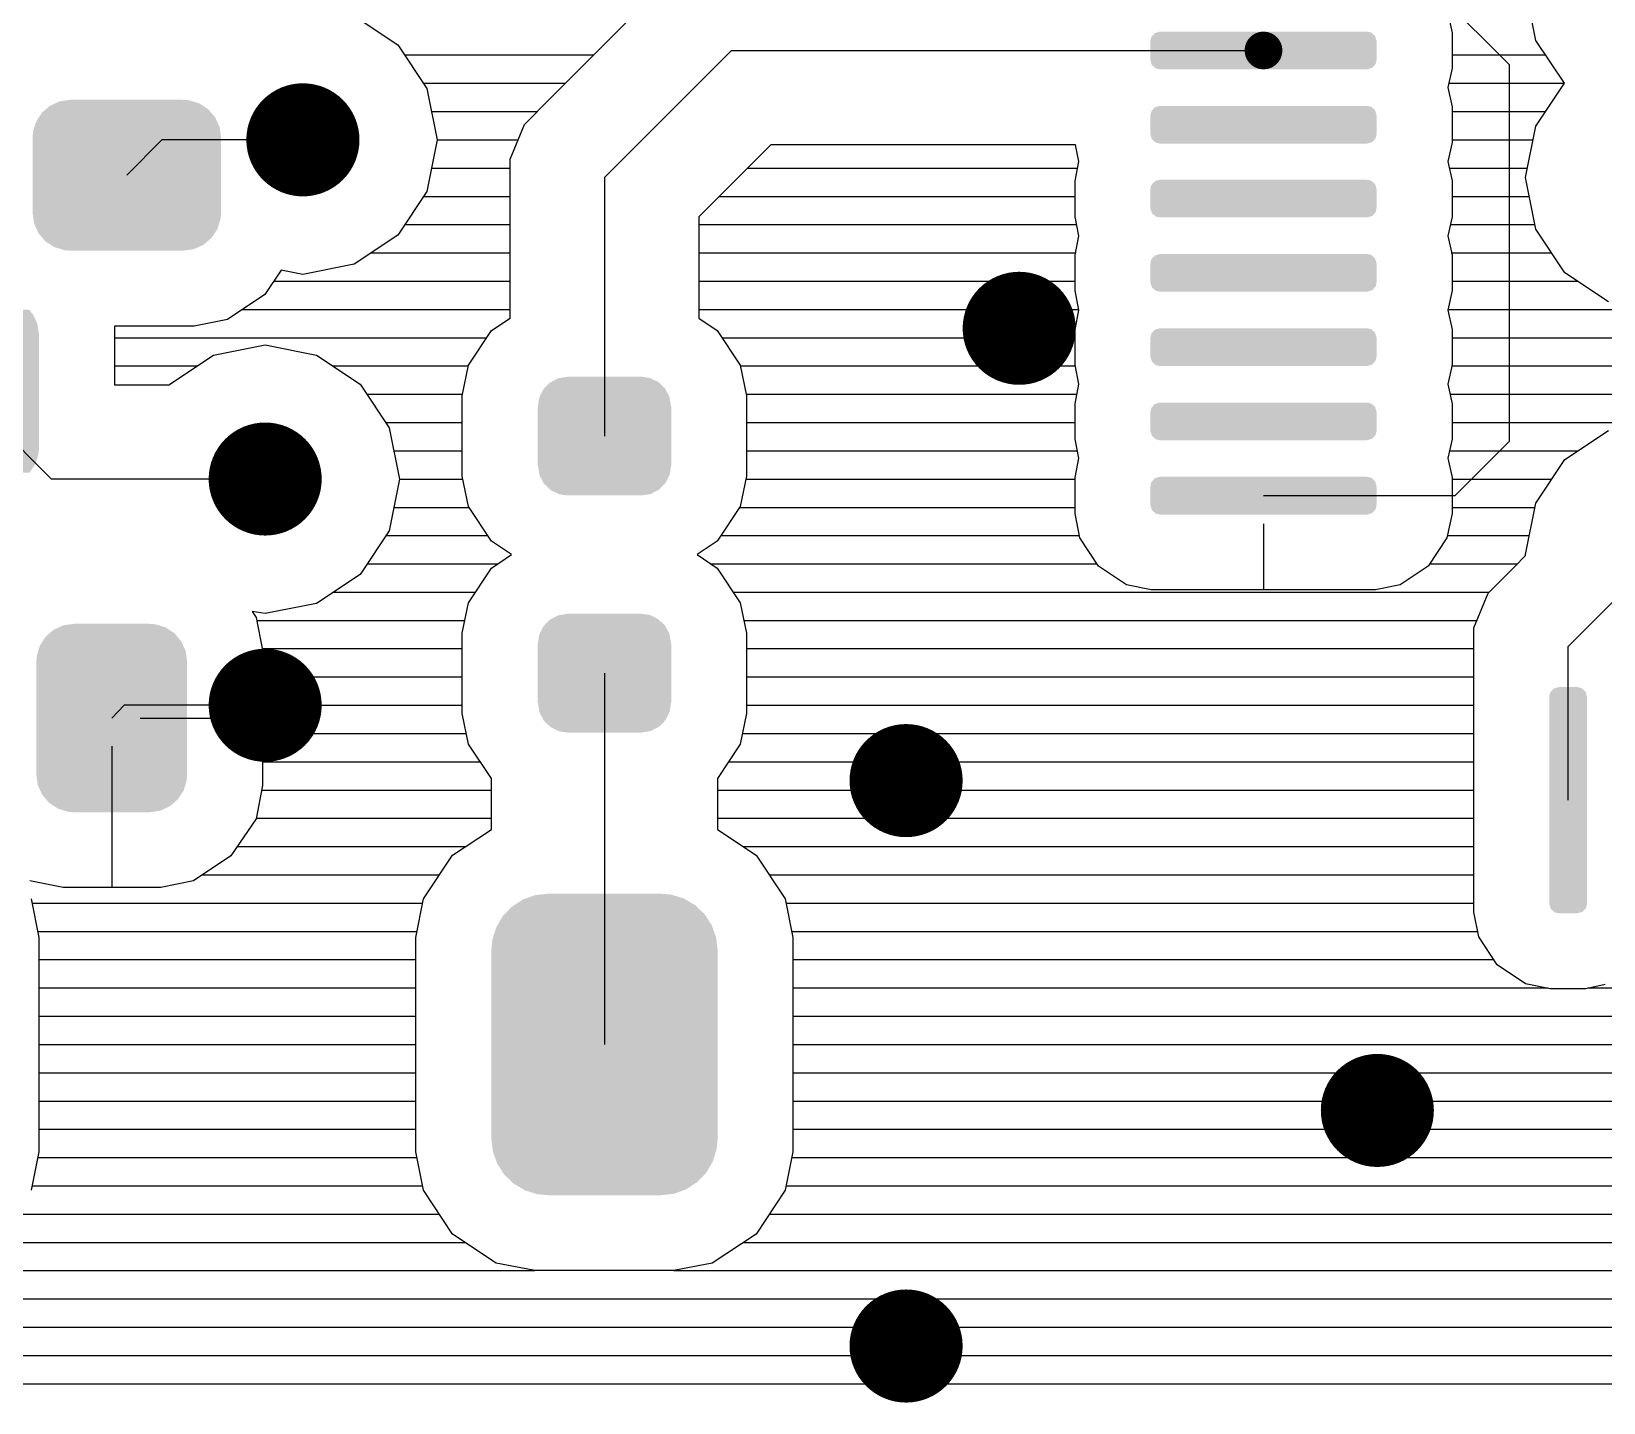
# Model space of a CAD drawing. Extents: x 295 to 953, y 10 to 290.
# Drawn here: x 532.9 to 557.26, y 191.04 to 212.29 of the extents above; entities that cross this region are included whole.
import ezdxf

# ---------------------------------------------------------------- set-up
doc = ezdxf.new("R2010")
doc.units = 0
doc.header["$LTSCALE"] = 5
doc.header["$MEASUREMENT"] = 0
doc.layers.get('0').update_dxf_attribs({"linetype": 'CONTINUOUS', "lineweight": 25})
doc.layers.add('DV-PEI-A6_TOP', color=5, linetype='CONTINUOUS')

msp = doc.modelspace()

# ---------------------------------------------------------------- linework, layer by layer
for points, const_width in [([(551.843, 211.998, 1), (552.135, 211.998, 1)], 0.292), ([(536.665, 210.613, 1), (537.542, 210.613, 1)], 0.876), ([(547.765, 207.692, 1), (548.641, 207.692, 1)], 0.876), ([(536.081, 205.356, 1), (536.957, 205.356, 1)], 0.876), ([(536.081, 201.85, 1), (536.957, 201.85, 1)], 0.876), ([(546.012, 200.682, 1), (546.889, 200.682, 1)], 0.876), ([(553.315, 195.57, 1), (554.191, 195.57, 1)], 0.876), ([(546.012, 191.919, 1), (546.889, 191.919, 1)], 0.876)]:
    msp.add_lwpolyline(points, format="xyb", close=True, dxfattribs=dict(const_width=const_width))
for points in [[(550.236, 212.144), (550.25, 212.206), (553.741, 212.144), (553.723, 212.206)], [(550.25, 212.206), (550.265, 212.223), (553.723, 212.206), (553.718, 212.223)], [(550.265, 212.223), (550.304, 212.267), (553.718, 212.223), (553.668, 212.267)], [(550.304, 212.267), (550.335, 212.276), (553.668, 212.267), (553.657, 212.276)], [(550.335, 212.276), (550.382, 212.29), (553.657, 212.276), (553.595, 212.29)], [(550.236, 211.852), (550.236, 212.144), (553.741, 211.852), (553.741, 212.144)], [(550.254, 211.79), (550.236, 211.852), (553.728, 211.79), (553.741, 211.852)], [(550.259, 211.773), (550.254, 211.79), (553.713, 211.773), (553.728, 211.79)], [(550.31, 211.729), (550.259, 211.773), (553.674, 211.729), (553.713, 211.773)], [(550.321, 211.719), (550.31, 211.729), (553.642, 211.719), (553.674, 211.729)], [(550.382, 211.706), (550.321, 211.719), (553.595, 211.706), (553.642, 211.719)], [(533.336, 211.209), (533.449, 211.226), (535.395, 211.209), (535.342, 211.226)], [(533.449, 211.226), (533.499, 211.233), (535.342, 211.226), (535.251, 211.233)], [(533.013, 210.962), (533.06, 211.034), (535.744, 210.962), (535.682, 211.034)], [(533.06, 211.034), (533.122, 211.087), (535.682, 211.034), (535.637, 211.087)], [(533.122, 211.087), (533.185, 211.141), (535.637, 211.087), (535.554, 211.141)], [(533.185, 211.141), (533.265, 211.177), (535.554, 211.141), (535.499, 211.177)], [(533.265, 211.177), (533.336, 211.209), (535.499, 211.177), (535.395, 211.209)], [(550.236, 210.993), (550.25, 211.055), (553.741, 210.993), (553.723, 211.055)], [(550.236, 210.701), (550.236, 210.993), (553.741, 210.701), (553.741, 210.993)], [(550.25, 211.055), (550.265, 211.072), (553.723, 211.055), (553.718, 211.072)], [(550.265, 211.072), (550.304, 211.116), (553.718, 211.072), (553.668, 211.116)], [(550.304, 211.116), (550.335, 211.126), (553.668, 211.116), (553.657, 211.126)], [(550.335, 211.126), (550.382, 211.139), (553.657, 211.126), (553.595, 211.139)], [(532.915, 210.648), (532.922, 210.739), (535.836, 210.648), (535.823, 210.739)], [(532.922, 210.739), (532.944, 210.812), (535.823, 210.739), (535.812, 210.812)], [(532.944, 210.812), (532.97, 210.896), (535.812, 210.812), (535.774, 210.896)], [(532.97, 210.896), (533.013, 210.962), (535.774, 210.896), (535.744, 210.962)], [(532.915, 209.48), (532.915, 210.648), (535.836, 209.48), (535.836, 210.648)], [(550.254, 210.639), (550.236, 210.701), (553.728, 210.639), (553.741, 210.701)], [(550.259, 210.623), (550.254, 210.639), (553.713, 210.623), (553.728, 210.639)], [(550.31, 210.578), (550.259, 210.623), (553.674, 210.578), (553.713, 210.623)], [(550.321, 210.569), (550.31, 210.578), (553.642, 210.569), (553.674, 210.578)], [(550.382, 210.555), (550.321, 210.569), (553.595, 210.555), (553.642, 210.569)], [(550.335, 209.981), (550.382, 209.994), (553.657, 209.981), (553.595, 209.994)], [(550.236, 209.848), (550.25, 209.91), (553.741, 209.848), (553.723, 209.91)], [(550.236, 209.556), (550.236, 209.848), (553.741, 209.556), (553.741, 209.848)], [(550.25, 209.91), (550.265, 209.927), (553.723, 209.91), (553.718, 209.927)], [(550.265, 209.927), (550.304, 209.971), (553.718, 209.927), (553.668, 209.971)], [(550.304, 209.971), (550.335, 209.981), (553.668, 209.971), (553.657, 209.981)], [(550.254, 209.494), (550.236, 209.556), (553.728, 209.494), (553.741, 209.556)], [(532.928, 209.39), (532.915, 209.48), (535.829, 209.39), (535.836, 209.48)], [(532.938, 209.317), (532.928, 209.39), (535.806, 209.317), (535.829, 209.39)], [(532.976, 209.232), (532.938, 209.317), (535.78, 209.232), (535.806, 209.317)], [(550.259, 209.477), (550.254, 209.494), (553.713, 209.477), (553.728, 209.494)], [(550.31, 209.433), (550.259, 209.477), (553.674, 209.433), (553.713, 209.477)], [(550.321, 209.424), (550.31, 209.433), (553.642, 209.424), (553.674, 209.433)], [(550.382, 209.41), (550.321, 209.424), (553.595, 209.41), (553.642, 209.424)], [(533.006, 209.167), (532.976, 209.232), (535.738, 209.167), (535.78, 209.232)], [(533.068, 209.094), (533.006, 209.167), (535.69, 209.094), (535.738, 209.167)], [(533.113, 209.041), (533.068, 209.094), (535.628, 209.041), (535.69, 209.094)], [(533.196, 208.987), (533.113, 209.041), (535.565, 208.987), (535.628, 209.041)], [(533.251, 208.951), (533.196, 208.987), (535.485, 208.951), (535.565, 208.987)], [(533.355, 208.919), (533.251, 208.951), (535.415, 208.919), (535.485, 208.951)], [(533.408, 208.903), (533.355, 208.919), (535.301, 208.903), (535.415, 208.919)], [(533.499, 208.896), (533.408, 208.903), (535.251, 208.896), (535.301, 208.903)], [(550.25, 208.759), (550.265, 208.776), (553.723, 208.759), (553.718, 208.776)], [(550.265, 208.776), (550.304, 208.82), (553.718, 208.776), (553.668, 208.82)], [(550.304, 208.82), (550.335, 208.83), (553.668, 208.82), (553.657, 208.83)], [(550.335, 208.83), (550.382, 208.843), (553.657, 208.83), (553.595, 208.843)], [(550.236, 208.697), (550.25, 208.759), (553.741, 208.697), (553.723, 208.759)], [(550.236, 208.405), (550.236, 208.697), (553.741, 208.405), (553.741, 208.697)], [(550.254, 208.344), (550.236, 208.405), (553.728, 208.344), (553.741, 208.405)], [(550.259, 208.327), (550.254, 208.344), (553.713, 208.327), (553.728, 208.344)], [(550.31, 208.282), (550.259, 208.327), (553.674, 208.282), (553.713, 208.327)], [(550.321, 208.273), (550.31, 208.282), (553.642, 208.273), (553.674, 208.282)], [(550.382, 208.259), (550.321, 208.273), (553.595, 208.259), (553.642, 208.273)], [(530.706, 207.756), (530.732, 207.841), (532.991, 207.756), (532.952, 207.841)], [(530.732, 207.841), (530.775, 207.906), (532.952, 207.841), (532.923, 207.906)], [(530.775, 207.906), (530.823, 207.979), (532.923, 207.906), (532.861, 207.979)], [(530.677, 207.593), (530.684, 207.683), (533.014, 207.593), (533.001, 207.683)], [(530.677, 205.84), (530.677, 207.593), (533.014, 205.84), (533.014, 207.593)], [(530.684, 207.683), (530.706, 207.756), (533.001, 207.683), (532.991, 207.756)], [(550.236, 207.546), (550.25, 207.608), (553.741, 207.546), (553.723, 207.608)], [(550.25, 207.608), (550.265, 207.625), (553.723, 207.608), (553.718, 207.625)], [(550.265, 207.625), (550.304, 207.669), (553.718, 207.625), (553.668, 207.669)], [(550.304, 207.669), (550.335, 207.679), (553.668, 207.669), (553.657, 207.679)], [(550.335, 207.679), (550.382, 207.692), (553.657, 207.679), (553.595, 207.692)], [(550.236, 207.254), (550.236, 207.546), (553.741, 207.254), (553.741, 207.546)], [(550.254, 207.193), (550.236, 207.254), (553.728, 207.193), (553.741, 207.254)], [(550.259, 207.176), (550.254, 207.193), (553.713, 207.176), (553.728, 207.193)], [(550.31, 207.131), (550.259, 207.176), (553.674, 207.131), (553.713, 207.176)], [(550.321, 207.122), (550.31, 207.131), (553.642, 207.122), (553.674, 207.131)], [(550.382, 207.108), (550.321, 207.122), (553.595, 207.108), (553.642, 207.122)], [(540.839, 206.757), (540.929, 206.849), (542.718, 206.757), (542.622, 206.849)], [(540.929, 206.849), (540.946, 206.858), (542.622, 206.849), (542.613, 206.858)], [(540.946, 206.858), (541.058, 206.918), (542.613, 206.858), (542.491, 206.918)], [(541.058, 206.918), (541.085, 206.922), (542.491, 206.918), (542.482, 206.922)], [(541.085, 206.922), (541.202, 206.942), (542.482, 206.922), (542.352, 206.942)], [(540.746, 206.483), (540.764, 206.613), (542.808, 206.483), (542.787, 206.613)], [(540.764, 206.613), (540.771, 206.627), (542.787, 206.613), (542.785, 206.627)], [(540.771, 206.627), (540.827, 206.744), (542.785, 206.627), (542.724, 206.744)], [(540.827, 206.744), (540.839, 206.757), (542.724, 206.744), (542.718, 206.757)], [(540.743, 205.56), (540.743, 206.483), (542.811, 205.56), (542.811, 206.483)], [(550.236, 206.395), (550.25, 206.457), (553.741, 206.395), (553.723, 206.457)], [(550.236, 206.103), (550.236, 206.395), (553.741, 206.103), (553.741, 206.395)], [(550.25, 206.457), (550.265, 206.474), (553.723, 206.457), (553.718, 206.474)], [(550.265, 206.474), (550.304, 206.519), (553.718, 206.474), (553.668, 206.519)], [(550.304, 206.519), (550.335, 206.528), (553.668, 206.519), (553.657, 206.528)], [(550.335, 206.528), (550.382, 206.542), (553.657, 206.528), (553.595, 206.542)], [(550.254, 206.042), (550.236, 206.103), (553.728, 206.042), (553.741, 206.103)], [(550.259, 206.025), (550.254, 206.042), (553.713, 206.025), (553.728, 206.042)], [(550.31, 205.98), (550.259, 206.025), (553.674, 205.98), (553.713, 206.025)], [(550.321, 205.971), (550.31, 205.98), (553.642, 205.971), (553.674, 205.98)], [(550.382, 205.957), (550.321, 205.971), (553.595, 205.957), (553.642, 205.971)], [(530.69, 205.75), (530.677, 205.84), (533.007, 205.75), (533.014, 205.84)], [(530.7, 205.677), (530.69, 205.75), (532.985, 205.677), (533.007, 205.75)], [(530.739, 205.592), (530.7, 205.677), (532.959, 205.592), (532.985, 205.677)], [(530.768, 205.527), (530.739, 205.592), (532.916, 205.527), (532.959, 205.592)], [(530.83, 205.455), (530.768, 205.527), (532.868, 205.455), (532.916, 205.527)], [(540.767, 205.431), (540.746, 205.56), (542.789, 205.431), (542.808, 205.56)], [(540.769, 205.416), (540.767, 205.431), (542.782, 205.416), (542.789, 205.431)], [(540.83, 205.299), (540.769, 205.416), (542.726, 205.299), (542.782, 205.416)], [(550.265, 205.323), (550.304, 205.368), (553.718, 205.323), (553.668, 205.368)], [(550.304, 205.368), (550.335, 205.377), (553.668, 205.368), (553.657, 205.377)], [(550.335, 205.377), (550.382, 205.391), (553.657, 205.377), (553.595, 205.391)], [(540.836, 205.287), (540.83, 205.299), (542.715, 205.287), (542.726, 205.299)], [(540.932, 205.194), (540.836, 205.287), (542.625, 205.194), (542.715, 205.287)], [(540.941, 205.185), (540.932, 205.194), (542.608, 205.185), (542.625, 205.194)], [(541.063, 205.126), (540.941, 205.185), (542.496, 205.126), (542.608, 205.185)], [(541.072, 205.121), (541.063, 205.126), (542.468, 205.121), (542.496, 205.126)], [(541.202, 205.101), (541.072, 205.121), (542.352, 205.101), (542.468, 205.121)], [(550.236, 205.245), (550.25, 205.306), (553.741, 205.245), (553.723, 205.306)], [(550.236, 204.953), (550.236, 205.245), (553.741, 204.953), (553.741, 205.245)], [(550.25, 205.306), (550.265, 205.323), (553.723, 205.306), (553.718, 205.323)], [(550.254, 204.891), (550.236, 204.953), (553.728, 204.891), (553.741, 204.953)], [(550.259, 204.874), (550.254, 204.891), (553.713, 204.874), (553.728, 204.891)], [(550.31, 204.829), (550.259, 204.874), (553.674, 204.829), (553.713, 204.874)], [(550.321, 204.82), (550.31, 204.829), (553.642, 204.82), (553.674, 204.829)], [(550.382, 204.806), (550.321, 204.82), (553.595, 204.806), (553.642, 204.82)], [(540.839, 203.082), (540.929, 203.175), (542.718, 203.082), (542.622, 203.175)], [(540.929, 203.175), (540.946, 203.184), (542.622, 203.175), (542.613, 203.184)], [(540.946, 203.184), (541.058, 203.243), (542.613, 203.184), (542.491, 203.243)], [(541.058, 203.243), (541.085, 203.248), (542.491, 203.243), (542.482, 203.248)], [(541.085, 203.248), (541.202, 203.267), (542.482, 203.248), (542.352, 203.267)], [(533.119, 202.914), (533.18, 202.967), (535.157, 202.914), (535.112, 202.967)], [(533.18, 202.967), (533.244, 203.021), (535.112, 202.967), (535.028, 203.021)], [(533.244, 203.021), (533.323, 203.057), (535.028, 203.021), (534.974, 203.057)], [(533.323, 203.057), (533.394, 203.089), (534.974, 203.057), (534.869, 203.089)], [(533.394, 203.089), (533.508, 203.105), (534.869, 203.089), (534.816, 203.105)], [(533.508, 203.105), (533.557, 203.112), (534.816, 203.105), (534.726, 203.112)], [(540.746, 202.808), (540.764, 202.938), (542.808, 202.808), (542.787, 202.938)], [(540.764, 202.938), (540.771, 202.953), (542.787, 202.938), (542.785, 202.953)], [(540.771, 202.953), (540.827, 203.07), (542.785, 202.953), (542.724, 203.07)], [(540.827, 203.07), (540.839, 203.082), (542.724, 203.07), (542.718, 203.082)], [(532.98, 202.618), (533.002, 202.691), (535.297, 202.618), (535.287, 202.691)], [(533.002, 202.691), (533.028, 202.776), (535.287, 202.691), (535.248, 202.776)], [(533.028, 202.776), (533.071, 202.841), (535.248, 202.776), (535.219, 202.841)], [(533.071, 202.841), (533.119, 202.914), (535.219, 202.841), (535.157, 202.914)], [(540.743, 201.885), (540.743, 202.808), (542.811, 201.885), (542.811, 202.808)], [(532.973, 202.528), (532.98, 202.618), (535.31, 202.528), (535.297, 202.618)], [(532.973, 200.775), (532.973, 202.528), (535.31, 200.775), (535.31, 202.528)], [(556.417, 201.985), (556.431, 202.046), (557.001, 201.985), (556.983, 202.046)], [(556.417, 198.772), (556.417, 201.985), (557.001, 198.772), (557.001, 201.985)], [(556.431, 202.046), (556.445, 202.063), (556.983, 202.046), (556.978, 202.063)], [(556.445, 202.063), (556.485, 202.108), (556.978, 202.063), (556.927, 202.108)], [(556.485, 202.108), (556.516, 202.117), (556.927, 202.108), (556.917, 202.117)], [(556.516, 202.117), (556.563, 202.131), (556.917, 202.117), (556.855, 202.131)], [(540.767, 201.756), (540.746, 201.885), (542.789, 201.756), (542.808, 201.885)], [(540.769, 201.741), (540.767, 201.756), (542.782, 201.741), (542.789, 201.756)], [(540.83, 201.624), (540.769, 201.741), (542.726, 201.624), (542.782, 201.741)], [(540.836, 201.612), (540.83, 201.624), (542.715, 201.612), (542.726, 201.624)], [(540.932, 201.519), (540.836, 201.612), (542.625, 201.519), (542.715, 201.612)], [(540.941, 201.51), (540.932, 201.519), (542.608, 201.51), (542.625, 201.519)], [(541.063, 201.451), (540.941, 201.51), (542.496, 201.451), (542.608, 201.51)], [(541.072, 201.446), (541.063, 201.451), (542.468, 201.446), (542.496, 201.451)], [(541.202, 201.427), (541.072, 201.446), (542.352, 201.427), (542.468, 201.446)], [(532.986, 200.685), (532.973, 200.775), (535.303, 200.685), (535.31, 200.775)], [(532.996, 200.612), (532.986, 200.685), (535.281, 200.612), (535.303, 200.685)], [(533.035, 200.527), (532.996, 200.612), (535.255, 200.527), (535.281, 200.612)], [(533.064, 200.462), (533.035, 200.527), (535.212, 200.462), (535.255, 200.527)], [(533.126, 200.39), (533.064, 200.462), (535.164, 200.39), (535.212, 200.462)], [(533.171, 200.337), (533.126, 200.39), (535.103, 200.337), (535.164, 200.39)], [(533.254, 200.282), (533.171, 200.337), (535.039, 200.282), (535.103, 200.337)], [(533.309, 200.247), (533.254, 200.282), (534.96, 200.247), (535.039, 200.282)], [(533.414, 200.215), (533.309, 200.247), (534.889, 200.215), (534.96, 200.247)], [(533.467, 200.198), (533.414, 200.215), (534.775, 200.198), (534.889, 200.215)], [(533.557, 200.191), (533.467, 200.198), (534.726, 200.191), (534.775, 200.198)], [(540.38, 198.753), (540.51, 198.837), (543.181, 198.753), (543.037, 198.837)], [(540.51, 198.837), (540.558, 198.855), (543.037, 198.837), (543.007, 198.855)], [(540.558, 198.855), (540.7, 198.906), (543.007, 198.855), (542.841, 198.906)], [(540.7, 198.906), (540.773, 198.915), (542.841, 198.906), (542.814, 198.915)], [(540.773, 198.915), (540.901, 198.929), (542.814, 198.915), (542.653, 198.929)], [(540.121, 198.444), (540.201, 198.581), (543.438, 198.444), (543.348, 198.581)], [(540.201, 198.581), (540.232, 198.613), (543.348, 198.581), (543.327, 198.613)], [(540.232, 198.613), (540.341, 198.727), (543.327, 198.613), (543.208, 198.727)], [(540.341, 198.727), (540.38, 198.753), (543.208, 198.727), (543.181, 198.753)], [(556.435, 198.71), (556.417, 198.772), (556.988, 198.71), (557.001, 198.772)], [(556.44, 198.693), (556.435, 198.71), (556.973, 198.693), (556.988, 198.71)], [(556.491, 198.649), (556.44, 198.693), (556.934, 198.649), (556.973, 198.693)], [(556.501, 198.639), (556.491, 198.649), (556.902, 198.639), (556.934, 198.649)], [(556.563, 198.626), (556.501, 198.639), (556.855, 198.626), (556.902, 198.639)], [(540.052, 198.254), (540.099, 198.407), (543.506, 198.254), (543.451, 198.407)], [(540.099, 198.407), (540.121, 198.444), (543.451, 198.407), (543.438, 198.444)], [(540.024, 198.053), (540.039, 198.214), (543.53, 198.053), (543.511, 198.214)], [(540.039, 198.214), (540.052, 198.254), (543.511, 198.214), (543.506, 198.254)], [(540.024, 195.132), (540.024, 198.053), (543.53, 195.132), (543.53, 198.053)], [(540.043, 194.971), (540.024, 195.132), (543.515, 194.971), (543.53, 195.132)], [(540.048, 194.931), (540.043, 194.971), (543.502, 194.931), (543.515, 194.971)], [(540.103, 194.778), (540.048, 194.931), (543.455, 194.778), (543.502, 194.931)], [(540.116, 194.741), (540.103, 194.778), (543.433, 194.741), (543.455, 194.778)], [(540.206, 194.604), (540.116, 194.741), (543.353, 194.604), (543.433, 194.741)], [(540.227, 194.572), (540.206, 194.604), (543.322, 194.572), (543.353, 194.604)], [(540.346, 194.458), (540.227, 194.572), (543.213, 194.458), (543.322, 194.572)], [(540.373, 194.433), (540.346, 194.458), (543.174, 194.433), (543.213, 194.458)], [(540.517, 194.348), (540.373, 194.433), (543.044, 194.348), (543.174, 194.433)], [(540.547, 194.33), (540.517, 194.348), (542.996, 194.33), (543.044, 194.348)], [(540.713, 194.279), (540.547, 194.33), (542.854, 194.279), (542.996, 194.33)], [(540.74, 194.271), (540.713, 194.279), (542.781, 194.271), (542.854, 194.279)], [(540.901, 194.256), (540.74, 194.271), (542.653, 194.256), (542.781, 194.271)]]:
    msp.add_solid(points)
at = {"layer": 'DV-PEI-A6_TOP', "color": 7}
for p, q in [((555.798, 211.782), (554.425, 213.149)), ((556.207, 212.15), (556.049, 212.95)), ((540.947, 211.262), (542.507, 212.828)), ((537.898, 212.535), (538.576, 212.086)), ((554.846, 212.576), (554.91, 212.273)), ((554.91, 212.273), (554.91, 211.723)), ((538.576, 212.086), (539.025, 211.408)), ((543.746, 211.998), (541.777, 210.029)), ((543.746, 211.998), (551.989, 211.998)), ((556.651, 211.49), (556.207, 212.15)), ((538.681, 211.928), (541.608, 211.928)), ((554.91, 211.723), (554.846, 211.425)), ((554.91, 211.928), (556.353, 211.928)), ((555.798, 211.782), (555.798, 205.94)), ((538.973, 211.49), (541.169, 211.49)), ((554.857, 211.49), (556.651, 211.49)), ((556.207, 210.824), (556.651, 211.49)), ((539.025, 211.408), (539.183, 210.613)), ((540.538, 210.853), (540.947, 211.262)), ((554.846, 211.425), (554.91, 211.127)), ((539.095, 211.052), (540.731, 211.052)), ((554.91, 211.127), (554.91, 210.573)), ((554.91, 211.052), (556.353, 211.052)), ((540.316, 210.315), (540.538, 210.853)), ((556.049, 210.029), (556.207, 210.824)), ((534.918, 210.613), (534.375, 210.064)), ((537.103, 210.613), (534.918, 210.613)), ((539.183, 210.613), (539.025, 209.813)), ((539.183, 210.613), (540.433, 210.613)), ((544.353, 210.537), (543.237, 209.422)), ((549.074, 210.537), (544.353, 210.537)), ((549.126, 210.275), (549.074, 210.537)), ((554.91, 210.573), (554.846, 210.275)), ((554.91, 210.613), (556.166, 210.613)), ((540.316, 209.737), (540.316, 210.315)), ((549.068, 209.977), (549.126, 210.275)), ((554.846, 210.275), (554.91, 209.977)), ((539.095, 210.175), (540.316, 210.175)), ((541.777, 210.029), (541.777, 206.022)), ((543.985, 210.175), (549.103, 210.175)), ((554.869, 210.175), (556.078, 210.175)), ((556.207, 209.229), (556.049, 210.029)), ((539.025, 209.813), (538.576, 209.135)), ((549.068, 209.422), (549.068, 209.977)), ((554.91, 209.977), (554.91, 209.422)), ((538.973, 209.737), (540.316, 209.737)), ((540.316, 207.85), (540.316, 209.737)), ((543.547, 209.737), (549.068, 209.737)), ((554.91, 209.737), (556.107, 209.737)), ((538.681, 209.299), (540.316, 209.299)), ((543.237, 209.422), (543.237, 207.85)), ((543.237, 209.299), (549.091, 209.299)), ((549.126, 209.124), (549.068, 209.422)), ((554.91, 209.422), (554.846, 209.124)), ((554.881, 209.299), (556.195, 209.299)), ((538.576, 209.135), (537.898, 208.686)), ((549.068, 208.826), (549.126, 209.124)), ((554.846, 209.124), (554.91, 208.826)), ((556.657, 208.551), (556.207, 209.229)), ((538.155, 208.861), (540.316, 208.861)), ((543.237, 208.861), (549.074, 208.861)), ((549.068, 208.277), (549.068, 208.826)), ((554.898, 208.861), (556.452, 208.861)), ((554.91, 208.826), (554.91, 208.277)), ((536.765, 208.592), (536.513, 208.218)), ((537.103, 208.528), (536.765, 208.592)), ((537.898, 208.686), (537.103, 208.528)), ((557.334, 208.101), (556.657, 208.551)), ((536.648, 208.423), (540.316, 208.423)), ((543.237, 208.423), (549.068, 208.423)), ((554.91, 208.423), (556.855, 208.423)), ((536.513, 208.218), (535.935, 207.827)), ((549.126, 207.973), (549.068, 208.277)), ((554.91, 208.277), (554.846, 207.973)), ((535.935, 207.827), (535.421, 207.727)), ((536.163, 207.984), (540.316, 207.984)), ((540.024, 207.657), (540.316, 207.85)), ((543.237, 207.984), (549.12, 207.984)), ((543.237, 207.85), (543.524, 207.657)), ((549.068, 207.675), (549.126, 207.973)), ((554.846, 207.973), (554.91, 207.675)), ((554.851, 207.984), (557.93, 207.984)), ((535.421, 207.727), (534.182, 207.727)), ((534.182, 207.727), (534.182, 206.816)), ((539.668, 207.12), (540.024, 207.657)), ((543.524, 207.657), (543.88, 207.12)), ((549.068, 207.126), (549.068, 207.675)), ((554.91, 207.675), (554.91, 207.126)), ((534.182, 207.546), (539.948, 207.546)), ((535.719, 207.278), (536.519, 207.435)), ((536.519, 207.435), (537.314, 207.278)), ((543.6, 207.546), (549.068, 207.546)), ((554.91, 207.546), (563.1, 207.546)), ((534.182, 207.108), (535.462, 207.108)), ((535.041, 206.828), (535.719, 207.278)), ((537.314, 207.278), (537.991, 206.828)), ((537.571, 207.108), (539.662, 207.108)), ((539.569, 206.647), (539.668, 207.12)), ((543.88, 207.12), (543.979, 206.647)), ((543.886, 207.108), (549.068, 207.108)), ((549.126, 206.828), (549.068, 207.126)), ((554.91, 207.126), (554.846, 206.828)), ((554.904, 207.108), (563.1, 207.108)), ((535.035, 206.816), (535.041, 206.828)), ((537.991, 206.828), (538.441, 206.15)), ((549.068, 206.524), (549.126, 206.828)), ((554.846, 206.828), (554.91, 206.524)), ((533.207, 205.356), (531.846, 206.717)), ((534.182, 206.816), (535.035, 206.816)), ((538.096, 206.67), (539.575, 206.67)), ((539.569, 205.402), (539.569, 206.647)), ((543.974, 206.67), (549.091, 206.67)), ((543.979, 206.647), (543.979, 205.402)), ((554.881, 206.67), (562.978, 206.67)), ((549.068, 205.975), (549.068, 206.524)), ((554.91, 206.524), (554.91, 205.975)), ((538.389, 206.232), (539.569, 206.232)), ((538.441, 206.15), (538.599, 205.356)), ((543.979, 206.232), (549.068, 206.232)), ((554.91, 206.232), (557.93, 206.232)), ((556.657, 205.659), (557.334, 206.109)), ((549.126, 205.677), (549.068, 205.975)), ((554.91, 205.975), (554.846, 205.677)), ((554.957, 205.099), (555.798, 205.94)), ((538.511, 205.794), (539.569, 205.794)), ((543.979, 205.794), (549.103, 205.794)), ((549.068, 205.379), (549.126, 205.677)), ((554.846, 205.677), (554.91, 205.379)), ((554.869, 205.794), (556.855, 205.794)), ((556.207, 204.982), (556.657, 205.659)), ((539.668, 204.929), (539.569, 205.402)), ((543.979, 205.402), (543.88, 204.929)), ((549.068, 204.824), (549.068, 205.379)), ((554.91, 205.379), (554.91, 204.824)), ((536.519, 205.356), (533.207, 205.356)), ((538.599, 205.356), (538.441, 204.555)), ((538.599, 205.356), (539.58, 205.356)), ((543.968, 205.356), (549.068, 205.356)), ((554.91, 205.356), (556.452, 205.356)), ((538.511, 204.917), (539.674, 204.917)), ((540.024, 204.392), (539.668, 204.929)), ((543.88, 204.929), (543.524, 204.392)), ((543.874, 204.917), (549.068, 204.917)), ((551.989, 205.099), (554.957, 205.099)), ((554.91, 204.917), (556.195, 204.917)), ((556.049, 204.187), (556.207, 204.982)), ((549.144, 204.444), (549.068, 204.824)), ((551.989, 204.66), (551.989, 203.638)), ((554.91, 204.824), (554.828, 204.444)), ((538.441, 204.555), (537.991, 203.878)), ((538.389, 204.479), (539.966, 204.479)), ((540.334, 204.187), (540.024, 204.392)), ((543.524, 204.392), (543.214, 204.187)), ((543.582, 204.479), (549.132, 204.479)), ((549.43, 204.006), (549.144, 204.444)), ((554.828, 204.444), (554.542, 204.006)), ((554.84, 204.479), (556.107, 204.479)), ((540.024, 203.977), (540.334, 204.187)), ((543.214, 204.187), (543.524, 203.977)), ((555.88, 203.994), (556.049, 204.17)), ((556.049, 204.17), (556.049, 204.187)), ((556.709, 202.762), (558.135, 204.187)), ((538.096, 204.041), (540.112, 204.041)), ((539.668, 203.439), (540.024, 203.977)), ((543.436, 204.041), (549.412, 204.041)), ((543.524, 203.977), (543.88, 203.439)), ((549.868, 203.714), (549.43, 204.006)), ((554.542, 204.006), (554.104, 203.714)), ((554.559, 204.041), (555.92, 204.041)), ((555.471, 203.585), (555.88, 203.994)), ((537.991, 203.878), (537.314, 203.428)), ((550.248, 203.638), (549.868, 203.714)), ((554.104, 203.714), (553.724, 203.638)), ((537.314, 203.428), (536.519, 203.27)), ((537.571, 203.603), (539.773, 203.603)), ((539.569, 202.966), (539.668, 203.439)), ((543.775, 203.603), (555.482, 203.603)), ((543.88, 203.439), (543.979, 202.966)), ((553.724, 203.638), (550.248, 203.638)), ((555.249, 203.048), (555.471, 203.585)), ((536.519, 203.27), (536.315, 203.305)), ((536.315, 203.305), (536.379, 203.212)), ((536.379, 203.212), (536.478, 202.703)), ((536.391, 203.165), (539.61, 203.165)), ((539.569, 201.722), (539.569, 202.966)), ((543.938, 203.165), (555.29, 203.165)), ((543.979, 202.966), (543.979, 201.722)), ((555.249, 202.47), (555.249, 203.048)), ((536.472, 202.727), (539.569, 202.727)), ((536.478, 202.703), (536.478, 200.606)), ((543.979, 202.727), (555.249, 202.727)), ((556.709, 200.378), (556.709, 202.762)), ((555.249, 202.119), (555.249, 202.47)), ((536.478, 202.289), (539.569, 202.289)), ((541.777, 202.347), (541.777, 196.593)), ((543.979, 202.289), (555.249, 202.289)), ((555.249, 200.092), (555.249, 202.119)), ((534.334, 201.85), (534.141, 201.652)), ((536.519, 201.85), (534.334, 201.85)), ((536.478, 201.85), (539.569, 201.85)), ((539.668, 201.249), (539.569, 201.722)), ((543.979, 201.722), (543.88, 201.249)), ((543.979, 201.85), (555.249, 201.85)), ((534.58, 201.652), (536.478, 201.652)), ((536.478, 201.412), (539.633, 201.412)), ((540.024, 200.717), (539.668, 201.249)), ((543.88, 201.249), (543.53, 200.717)), ((543.915, 201.412), (555.249, 201.412)), ((534.141, 201.214), (534.141, 199.023)), ((536.478, 200.974), (539.849, 200.974)), ((543.699, 200.974), (555.249, 200.974)), ((536.478, 200.606), (536.379, 200.092)), ((536.467, 200.536), (540.024, 200.536)), ((540.024, 199.923), (540.024, 200.717)), ((543.53, 200.717), (543.53, 199.923)), ((543.53, 200.536), (555.249, 200.536)), ((536.379, 200.092), (535.988, 199.514)), ((536.379, 200.098), (540.024, 200.098)), ((543.53, 200.098), (555.249, 200.098)), ((555.249, 198.643), (555.249, 200.092)), ((539.423, 199.525), (540.024, 199.923)), ((543.53, 199.923), (544.125, 199.525)), ((536.087, 199.66), (539.621, 199.66)), ((538.973, 198.848), (539.423, 199.525)), ((543.927, 199.66), (555.249, 199.66)), ((544.125, 199.525), (544.575, 198.848)), ((535.988, 199.514), (535.409, 199.128)), ((533.388, 199.023), (532.874, 199.128)), ((535.409, 199.128), (534.901, 199.023)), ((535.549, 199.221), (539.218, 199.221)), ((544.33, 199.221), (555.249, 199.221)), ((532.891, 198.848), (533.014, 198.252)), ((534.901, 199.023), (533.388, 199.023)), ((538.856, 198.252), (538.973, 198.848)), ((544.575, 198.848), (544.698, 198.252)), ((532.903, 198.783), (538.961, 198.783)), ((544.587, 198.783), (555.249, 198.783)), ((555.325, 198.263), (555.249, 198.643)), ((532.991, 198.345), (538.873, 198.345)), ((544.675, 198.345), (555.307, 198.345)), ((533.014, 198.252), (533.014, 194.928)), ((538.856, 194.928), (538.856, 198.252)), ((544.698, 198.252), (544.698, 194.928)), ((555.611, 197.825), (555.325, 198.263)), ((533.014, 197.907), (538.856, 197.907)), ((544.698, 197.907), (555.558, 197.907)), ((556.049, 197.533), (555.611, 197.825)), ((533.014, 197.469), (538.856, 197.469)), ((544.698, 197.469), (556.399, 197.469)), ((556.429, 197.457), (556.049, 197.533)), ((556.984, 197.457), (556.429, 197.457)), ((557.282, 197.521), (556.984, 197.457)), ((557.013, 197.469), (557.55, 197.469)), ((533.014, 197.031), (538.856, 197.031)), ((544.698, 197.031), (575.631, 197.031)), ((533.014, 196.593), (538.856, 196.593)), ((544.698, 196.593), (575.444, 196.593)), ((533.014, 196.154), (538.856, 196.154)), ((544.698, 196.154), (575.357, 196.154)), ((533.014, 195.716), (538.856, 195.716)), ((544.698, 195.716), (575.386, 195.716)), ((533.014, 195.278), (538.856, 195.278)), ((544.698, 195.278), (575.474, 195.278)), ((533.014, 194.928), (532.891, 194.332)), ((538.973, 194.332), (538.856, 194.928)), ((544.698, 194.928), (544.575, 194.332)), ((532.991, 194.84), (538.873, 194.84)), ((544.675, 194.84), (575.731, 194.84)), ((532.903, 194.402), (538.961, 194.402)), ((539.423, 193.654), (538.973, 194.332)), ((544.575, 194.332), (544.125, 193.654)), ((544.587, 194.402), (576.134, 194.402)), ((532.646, 193.964), (539.218, 193.964)), ((544.33, 193.964), (577.209, 193.964)), ((532.243, 193.526), (539.621, 193.526)), ((540.1, 193.204), (539.423, 193.654)), ((544.125, 193.654), (543.448, 193.204)), ((543.927, 193.526), (585.136, 193.526)), ((540.696, 193.087), (540.1, 193.204)), ((543.448, 193.204), (542.852, 193.087)), ((531.168, 193.087), (540.696, 193.087)), ((542.852, 193.087), (540.696, 193.087)), ((542.852, 193.087), (585.136, 193.087)), ((528.364, 192.649), (585.136, 192.649)), ((528.066, 192.211), (585.136, 192.211)), ((527.423, 191.773), (585.136, 191.773)), ((510.662, 191.335), (585.136, 191.335))]:
    msp.add_line(p, q, dxfattribs=at)

doc.saveas('drawing.dxf')
